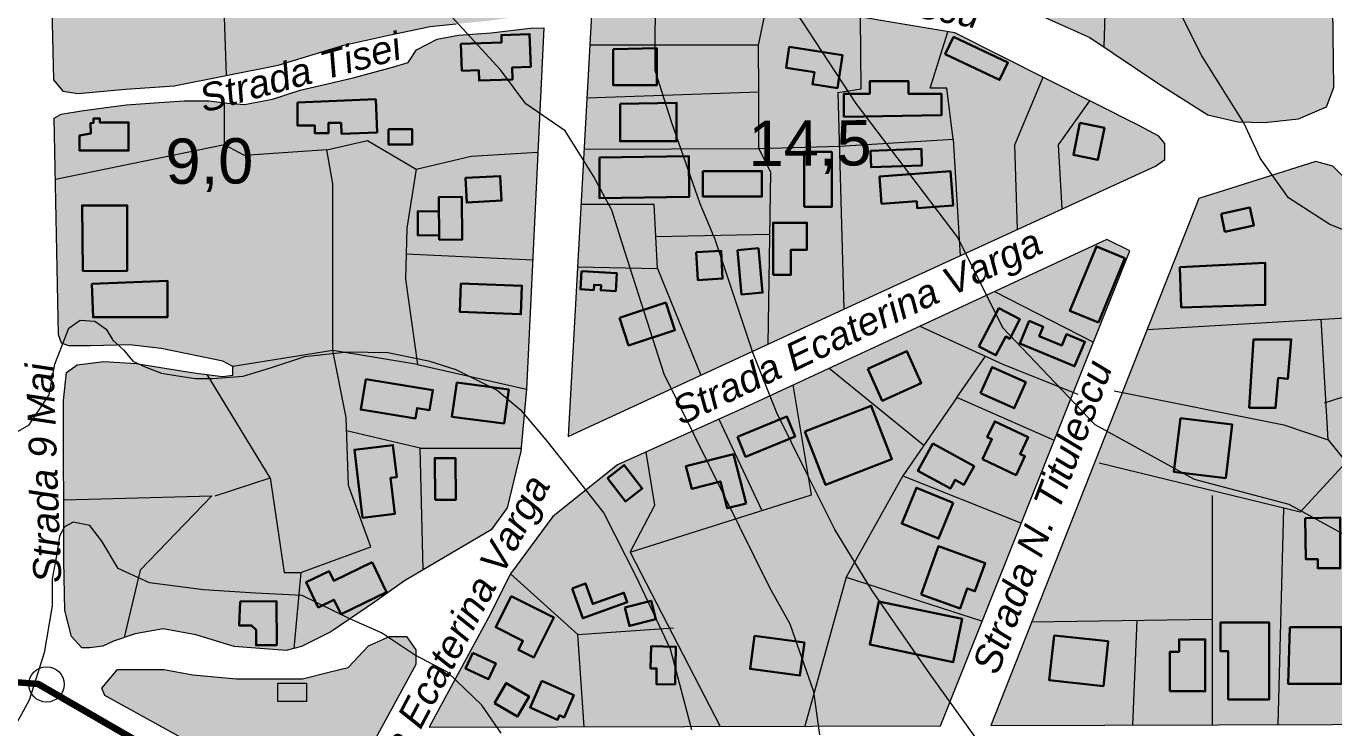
# Model space of a CAD drawing. Header units: metres. Extents: x 783184 to 1587399, y 282652 to 580595.
# Drawn here: x 788152.5 to 788470.4, y 290646.6 to 290817.1 of the extents above; entities that cross this region are included whole.
import ezdxf

# ---------------------------------------------------------------- set-up
doc = ezdxf.new("R2010")
doc.units = ezdxf.units.M
doc.header["$LTSCALE"] = 0.5
for name, color, linetype in [('cladiri', 18, 'CONTINUOUS'), ('curbe  de nivelI', 7, 'CONTINUOUS'), ('denumire strazi', 3, 'CONTINUOUS'), ('drumuri extravilan', 7, 'CONTINUOUS'), ('locuinte si functiuni complementare', 51, 'CONTINUOUS'), ('strazi', 7, 'CONTINUOUS')]:
    doc.layers.add(name, color=color, linetype=linetype)
doc.layers.add('cote de nivel', color=1, linetype='CONTINUOUS', lineweight=211)
doc.layers.add('Limite proprietati', color=7, linetype='CONTINUOUS', lineweight=5)
doc.styles.add('arial', font='arial.ttf')
doc.styles.add('ARIAL_ITALIC', font='ariali.ttf')

msp = doc.modelspace()

# ---------------------------------------------------------------- hatches: boundary and pattern name
at = {"layer": 'cladiri', "lineweight": 30}
h = msp.add_hatch(color=0, dxfattribs=at)
h.paths.add_polyline_path([(788296.10811, 290757.01), (788287.50794, 290757.5563), (788287.22711, 290753.13539), (788290.49796, 290752.92762), (788290.58116, 290754.23743), (788292.26295, 290754.1306), (788292.18561, 290752.91313), (788295.83315, 290752.68144)])
h.paths.add_polyline_path([(788307.99729, 290749.87987), (788296.76481, 290746.19276), (788298.97033, 290739.47383), (788310.2028, 290743.16094)])
h.paths.add_polyline_path([(788321.42902, 290762.48946), (788315.36009, 290762.13626), (788315.75373, 290755.3722), (788321.82267, 290755.7254)])
h.paths.add_polyline_path([(788330.5183, 290763.08885), (788325.40856, 290762.61429), (788326.40884, 290751.84389), (788331.51858, 290752.31844)])
h.paths.add_polyline_path([(788342.3077, 290769.30464), (788334.08316, 290769.30464), (788334.08316, 290756.64666), (788338.41773, 290756.64666), (788338.41773, 290762.75357), (788342.3077, 290762.75357)])
h.paths.add_polyline_path([(788331.37007, 290781.8648), (788317.03538, 290781.8648), (788317.03538, 290775.63837), (788331.37007, 290775.63837)])
h.paths.add_polyline_path([(788313.5703, 290785.48866), (788291.91352, 290785.15323), (788291.91352, 290775.25518), (788313.72357, 290775.59298)])
h.paths.add_polyline_path([(788310.6214, 290798.45168), (788296.89274, 290798.15025), (788296.89274, 290789.10715), (788310.6214, 290789.10715)])
h.paths.add_polyline_path([(788305.79375, 290811.74079), (788295.23323, 290811.43934), (788295.23323, 290802.69767), (788305.79375, 290802.69767)])
h.paths.add_polyline_path([(788309.24395, 290823.55521), (788297.93157, 290824.22394), (788297.57168, 290818.13609), (788308.88407, 290817.46736)])
h.paths.add_polyline_path([(788327.08039, 290823.62533), (788319.67028, 290825.31744), (788318.27082, 290819.18889), (788325.68093, 290817.49679)])
h.paths.add_polyline_path([(788350.95115, 290810.03975), (788338.02906, 290812.03607), (788337.24506, 290806.96126), (788344.11548, 290805.89985), (788343.66043, 290802.9544), (788349.7121, 290802.01948)])
h.paths.add_polyline_path([(788374.99185, 290800.65132), (788367.02235, 290800.65132), (788367.02235, 290803.68937), (788357.58478, 290803.68937), (788357.58478, 290800.65132), (788351.29307, 290800.65132), (788351.29307, 290794.99426), (788374.99185, 290795.4133)])
h.paths.add_polyline_path([(788348.36286, 290786.488), (788341.61729, 290786.488), (788341.61729, 290773.15643), (788348.36286, 290773.15643)])
h.paths.add_polyline_path([(788370.13369, 290787.23792), (788357.77672, 290786.78407), (788357.92382, 290782.77882), (788370.28079, 290783.23267)])
h.paths.add_polyline_path([(788377.22081, 290781.79159), (788359.95736, 290780.52078), (788360.44496, 290773.89686), (788368.9942, 290774.52619), (788369.11999, 290772.81747), (788377.8342, 290773.45895)])
h.paths.add_polyline_path([(788414.62815, 290792.38696), (788408.66226, 290793.58127), (788407.10237, 290785.78923), (788413.06826, 290784.59492)])
h.paths.add_polyline_path([(788391.17266, 290808.20428), (788377.96348, 290814.48063), (788375.95582, 290810.25532), (788389.16501, 290803.97897)])
h = msp.add_hatch(color=0, dxfattribs=at)
h.paths.add_polyline_path([(788274.90308, 290815.12219), (788268.04489, 290814.88546), (788268.04489, 290813.08025), (788258.19677, 290812.7403), (788258.42151, 290806.22961), (788262.51371, 290806.37087), (788262.60065, 290803.85227), (788270.76011, 290804.13393), (788270.6602, 290807.02829), (788275.17709, 290807.18421)])
h.paths.add_polyline_path([(788237.50932, 290799.28183), (788218.47049, 290798.52566), (788218.47049, 290792.88351), (788222.72074, 290792.88351), (788222.72074, 290791.0222), (788225.98123, 290791.0222), (788225.98123, 290793.53068), (788229.07692, 290793.53068), (788229.181, 290790.9102), (788237.82818, 290791.25364)])
h.paths.add_polyline_path([(788177.39778, 290793.65619), (788171.21995, 290793.65619), (788170.4495, 290793.63305), (788170.4495, 290794.58779), (788168.85675, 290794.58779), (788168.85675, 290793.53729), (788168.15592, 290793.50576), (788168.26933, 290790.9848), (788165.50314, 290790.52421), (788165.50314, 290786.83952), (788177.39778, 290786.83952)])
h.paths.add_polyline_path([(788177.06663, 290773.4905), (788166.12166, 290773.4905), (788166.25043, 290757.53917), (788177.06663, 290757.62649)])
h.paths.add_polyline_path([(788186.84811, 290755.19041), (788168.4348, 290754.41857), (788168.77452, 290746.31427), (788186.84811, 290746.31427)])
h.paths.add_polyline_path([(788213.34308, 290677.36423), (788204.55393, 290677.3083), (788204.33, 290671.43588), (788207.29705, 290671.43588), (788208.41651, 290670.37325), (788208.41651, 290666.65031), (788213.41105, 290666.68209)])
h.paths.add_polyline_path([(788236.61168, 290686.82465), (788227.28598, 290682.32422), (788226.16476, 290684.64759), (788220.55922, 290681.94245), (788223.49702, 290675.85478), (788227.34328, 290677.71092), (788229.05222, 290674.16968), (788240.13721, 290679.51911)])
h.paths.add_polyline_path([(788241.0977, 290707.30977), (788242.61012, 290707.49389), (788241.66284, 290715.27519), (788232.29405, 290714.13464), (788234.30231, 290697.63813), (788242.15868, 290698.59455)])
h.paths.add_polyline_path([(788256.85653, 290712.13575), (788251.83583, 290712.13575), (788251.94799, 290701.9374), (788256.96809, 290701.99261)])
h.paths.add_polyline_path([(788251.38339, 290728.6576), (788235.04832, 290731.28974), (788233.86014, 290723.91591), (788247.14534, 290721.77521), (788247.54895, 290724.28006), (788250.59883, 290723.78862)])
h.paths.add_polyline_path([(788269.82619, 290728.74534), (788257.17969, 290730.50009), (788256.02344, 290722.167), (788268.69051, 290720.56049)])
h.paths.add_polyline_path([(788273.02986, 290753.96897), (788258.20657, 290754.50748), (788257.95614, 290747.61388), (788272.77943, 290747.07537)])
h.paths.add_polyline_path([(788252.84443, 290771.99296), (788247.75553, 290772.12498), (788247.75553, 290766.20676), (788252.89714, 290766.25398)])
h.paths.add_polyline_path([(788258.42915, 290775.55173), (788252.81223, 290775.50015), (788252.90742, 290765.1339), (788258.52434, 290765.18549)])
h.paths.add_polyline_path([(788267.76405, 290780.63699), (788259.27615, 290780.1659), (788259.60744, 290774.19675), (788268.09535, 290774.66784)])
h.paths.add_polyline_path([(788246.35329, 290792.01029), (788240.60632, 290792.01029), (788240.55634, 290788.31583), (788246.35329, 290788.31583)])
h = msp.add_hatch(color=0, dxfattribs=at)
h.paths.add_polyline_path([(788450.95299, 290768.62552), (788450.0207, 290772.98041), (788443.00703, 290771.47894), (788443.93932, 290767.12404)])
h.paths.add_polyline_path([(788453.72793, 290749.32729), (788453.72793, 290759.53732), (788433.00026, 290758.52224), (788433.28808, 290748.7267)])
h.paths.add_polyline_path([(788449.78721, 290724.30798), (788456.23827, 290724.30798), (788456.87164, 290731.58467), (788459.22542, 290731.37979), (788460.0582, 290740.94753), (788450.8976, 290740.94753)])
h.paths.add_polyline_path([(788475.78741, 290730.48498), (788485.46676, 290732.07024), (788483.85353, 290741.92041), (788474.17418, 290740.33515)])
h.paths.add_polyline_path([(788490.10524, 290723.71651), (788488.62834, 290729.99939), (788475.14071, 290726.8289), (788476.61761, 290720.54602)])
h.paths.add_polyline_path([(788481.48785, 290713.51285), (788484.32035, 290704.10502), (788495.90383, 290707.59256), (788493.07134, 290717.00039)])
h.paths.add_polyline_path([(788445.70378, 290720.27049), (788433.09476, 290721.7821), (788431.53276, 290708.75277), (788444.14178, 290707.24115)])
h.paths.add_polyline_path([(788471.97034, 290697.65016), (788463.42324, 290697.52966), (788463.56335, 290687.591), (788466.50579, 290687.591), (788466.50579, 290685.3513), (788471.97034, 290685.3513)])
h.paths.add_polyline_path([(788511.76221, 290656.14746), (788511.63514, 290658.3462), (788515.40932, 290658.56433), (788515.03394, 290665.05935), (788497.91862, 290664.07017), (788498.42108, 290655.37641)])
h.paths.add_polyline_path([(788493.39228, 290666.04853), (788485.18695, 290666.04853), (788485.18695, 290662.96128), (788480.09609, 290662.65704), (788480.66191, 290653.18914), (788493.39228, 290653.18914)])
h.paths.add_polyline_path([(788472.29432, 290657.31031), (788472.29432, 290671.01756), (788459.70537, 290671.01756), (788459.28101, 290657.31031)])
h.paths.add_polyline_path([(788454.7205, 290672.14975), (788442.83883, 290672.14975), (788442.83883, 290665.22549), (788444.67764, 290665.22549), (788444.67764, 290653.4966), (788454.7205, 290653.4966)])
h.paths.add_polyline_path([(788439.16116, 290668.05172), (788432.79594, 290668.05172), (788432.79594, 290665.08417), (788430.53277, 290665.08417), (788430.53277, 290655.47496), (788439.16116, 290655.47496)])
h.paths.add_polyline_path([(788415.53922, 290667.62777), (788402.38449, 290669.0409), (788401.21282, 290658.13381), (788414.36755, 290656.72068)])
h = msp.add_hatch(color=0, dxfattribs=at)
h.paths.add_polyline_path([(788419.59245, 290760.68597), (788412.66905, 290763.52587), (788406.24773, 290747.87134), (788413.17113, 290745.03143)])
h.paths.add_polyline_path([(788409.88177, 290740.3967), (788405.4322, 290742.24548), (788404.27366, 290739.45716), (788398.78603, 290741.73725), (788399.72904, 290744.00684), (788396.30095, 290745.4312), (788394.03, 290739.96558), (788407.39529, 290734.41234)])
h.paths.add_polyline_path([(788394.08044, 290745.8546), (788388.97196, 290748.52494), (788384.1204, 290739.24369), (788388.2542, 290737.08284), (788390.63145, 290741.63061), (788391.60612, 290741.12112)])
h.paths.add_polyline_path([(788395.51607, 290730.54993), (788387.31254, 290734.19242), (788384.49801, 290727.85361), (788392.70154, 290724.21112)])
h.paths.add_polyline_path([(788396.06287, 290717.17256), (788387.96483, 290721.01541), (788386.16258, 290717.21752), (788387.26801, 290716.69295), (788384.98503, 290711.88204), (788393.16526, 290708.00019), (788395.32163, 290712.5443), (788394.13401, 290713.10788)])
h.paths.add_polyline_path([(788382.93781, 290710.14546), (788372.92365, 290715.62279), (788369.30586, 290709.00841), (788377.18122, 290704.70091), (788378.3262, 290706.79428), (788380.465, 290705.62444)])
h.paths.add_polyline_path([(788377.86, 290701.25195), (788368.90787, 290704.90701), (788365.35194, 290696.19767), (788374.30407, 290692.54261)])
h.paths.add_polyline_path([(788385.61934, 290686.58865), (788374.28174, 290690.69574), (788370.04486, 290678.99983), (788379.53603, 290675.56163), (788381.30215, 290680.43702), (788383.14858, 290679.76814)])
h.paths.add_polyline_path([(788380.05003, 290673.0349), (788359.76824, 290677.26437), (788357.58615, 290666.80049), (788377.86794, 290662.57101)])
h.paths.add_polyline_path([(788366.61656, 290738.06223), (788357.15534, 290733.80489), (788360.63793, 290726.06541), (788370.09916, 290730.32275)])
h.paths.add_polyline_path([(788357.93691, 290724.82204), (788341.81442, 290718.56215), (788346.84512, 290705.60546), (788362.96761, 290711.86535)])
h.paths.add_polyline_path([(788341.68545, 290667.29885), (788329.54318, 290668.908), (788328.48249, 290660.90431), (788340.62476, 290659.29516)])
h.paths.add_polyline_path([(788339.4179, 290717.37569), (788337.43954, 290722.21322), (788325.40045, 290717.28971), (788327.37881, 290712.45218)])
h.paths.add_polyline_path([(788324.42237, 290713.08329), (788312.90151, 290710.12442), (788314.30084, 290704.67587), (788321.28012, 290706.46834), (788322.96098, 290699.92363), (788327.50256, 290701.09003)])
h.paths.add_polyline_path([(788297.91386, 290710.42324), (788293.79995, 290707.24799), (788298.17971, 290701.57349), (788302.29362, 290704.74874)])
h.paths.add_polyline_path([(788310.48284, 290666.268), (788304.42156, 290666.41597), (788304.28994, 290661.02451), (788305.7521, 290661.02451), (788305.7521, 290657.18489), (788310.25841, 290657.07488)])
h.paths.add_polyline_path([(788304.41199, 290677.46439), (788298.00959, 290675.82134), (788299.16322, 290671.32606), (788305.56562, 290672.96911)])
h.paths.add_polyline_path([(788298.64104, 290677.09545), (788297.81378, 290679.40185), (788290.26051, 290676.69262), (788288.48932, 290681.63068), (788285.23093, 290680.46195), (788287.82938, 290673.2175)])
h.paths.add_polyline_path([(788280.75705, 290673.41857), (788270.4508, 290678.5667), (788266.6777, 290671.01318), (788273.28347, 290667.7135), (788272.19012, 290665.52469), (788275.89061, 290663.67624)])
h.paths.add_polyline_path([(788285.66868, 290654.51655), (788277.88405, 290657.97083), (788275.02375, 290651.52478), (788281.70259, 290648.56118), (788282.17269, 290649.6206), (788283.27848, 290649.12993)])
h.paths.add_polyline_path([(788274.77839, 290654.17173), (788269.23667, 290657.43921), (788266.37636, 290652.58806), (788271.91809, 290649.32058)])
h.paths.add_polyline_path([(788266.64663, 290662.22219), (788261.0728, 290664.76945), (788259.33219, 290660.9607), (788264.90601, 290658.41344)])
at = {"layer": 'cladiri', "linetype": 'ByBlock', "lineweight": 5}
msp.add_hatch(color=256, dxfattribs=at).paths.add_polyline_path([(788220.64359, 290657.44559), (788213.71999, 290657.44559), (788213.71999, 290652.94144), (788220.64359, 290652.94144)])
at = {"layer": 'locuinte si functiuni complementare', "linetype": 'ByBlock', "lineweight": 5}
for points in [[(788286.21552, 290913.87846), (788289.11746, 290944.60313), (788289.99025, 290966.53666), (788287.45501, 290968.5345), (788274.98665, 290971.75324), (788260.06617, 290974.91221), (788255.48058, 290972.69239), (788249.31567, 290971.1129), (788238.56517, 290969.54195), (788224.83611, 290968.38936), (788216.04164, 290968.38936), (788196.15633, 290889.47079), (788166.94759, 290904.31397, 0.585592766), (788156.79767, 290897.52758), (788157.06363, 290894.12784), (788159.15554, 290804.0373), (788161.4137, 290801.24545), (788165.16806, 290800.70757), (788176.66667, 290801.78333), (788188.4839, 290802.53466), (788213.75312, 290807.58048), (788229.75419, 290812.40432), (788240.68479, 290814.89735), (788250.70104, 290817.00617), (788257.07376, 290817.60382), (788264.63863, 290818.31326), (788273.17181, 290819.52482), (788278.69945, 290820.36152), (788283.8946, 290885.00097)], [(788469.95739, 290834.42456), (788415.42267, 290843.41419), (788415.58596, 290848.85639), (788428.80001, 290888.3602), (788469.41081, 290874.77586), (788469.19113, 290890.99337), (788462.26991, 290970.31483), (788460.33228, 290974.48425), (788456.90406, 290975.67553), (788403.01607, 290974.56657), (788309.35353, 290959.02818), (788303.18351, 290957.28614), (788299.60321, 290952.87072), (788296.06166, 290900.88745), (788298.37684, 290899.133), (788365.16542, 290888.4378), (788367.04118, 290890.12433), (788367.97906, 290899.30656), (788369.47965, 290910.36271), (788369.47965, 290914.29794), (788371.35535, 290920.29447), (788372.48084, 290923.48014), (788374.50212, 290927.51879), (788382.40815, 290922.94333), (788380.65687, 290921.19375), (788378.49037, 290916.59441), (788376.86554, 290907.93679), (788371.43392, 290880.14037), (788346.21546, 290885.40925), (788323.60264, 290889.33224), (788303.38543, 290891.77183), (788296.75053, 290891.77183), (788294.85486, 290890.28381), (788291.89779, 290850.93535), (788293.00086, 290845.86612), (788295.86881, 290842.11929), (788304.47282, 290840.35611), (788368.45098, 290828.89525), (788391.91601, 290822.88298), (788411.10944, 290814.28735), (788427.87614, 290803.04689), (788439.76345, 290795.53163), (788447.04107, 290793.79538), (788453.55829, 290793.68686), (788461.81349, 290794.55501), (788468.65664, 290797.48492), (788470.39456, 290802.15109)], [(788427.07067, 290783.06809), (788429.28707, 290784.63112), (788429.28707, 290788.53865), (788427.85295, 290790.36219), (788423.15932, 290792.83696), (788378.28648, 290815.41827), (788339.91328, 290821.82555), (788293.72955, 290831.47728), (788291.90422, 290831.47728), (788291.122, 290830.04453), (788290.20934, 290824.31347), (788284.26038, 290717.34824), (788357.61088, 290751.21028)], [(788278.33925, 290816.63905), (788275.02821, 290816.57929), (788265.55225, 290815.4523), (788257.60021, 290814.85466), (788252.43276, 290813.92404), (788247.39, 290811.27733), (788245.33965, 290808.22935), (788241.55758, 290807.10236), (788232.01235, 290804.51542), (788219.14223, 290801.46744), (788212.3816, 290799.35007), (788205.56556, 290798.02671), (788201.52027, 290798.35969), (788196.87927, 290798.94879), (788190.90831, 290798.94879), (788184.81266, 290798.48775), (788176.86062, 290797.95841), (788171.9564, 290797.29247), (788165.99929, 290796.49845), (788161.0258, 290795.70444), (788159.30793, 290794.73967), (788160.38852, 290742.03603), (788161.12277, 290740.04673), (788162.85449, 290739.41493), (788168.17432, 290739.38078), (788177.65028, 290739.59422), (788185.3114, 290738.74898), (788200.32885, 290735.65831), (788202.78096, 290734.38618), (788202.78096, 290732.25174), (788200.21802, 290731.93584), (788192.66773, 290732.89208), (788179.24346, 290735.12897), (788171.36068, 290735.55586), (788164.87713, 290734.80454), (788162.31419, 290732.89208), (788161.56609, 290726.07894), (788161.67692, 290687.07841), (788161.89858, 290675.05723), (788163.49176, 290668.77343), (788166.04085, 290666.00719), (788168.00808, 290666.04988), (788171.16673, 290666.38286), (788173.70197, 290667.63791), (788179.03566, 290669.41376), (788185.79628, 290670.60051), (788193.74833, 290669.17471), (788203.11345, 290666.33163), (788215.69265, 290665.38394), (788219.47472, 290666.33163), (788226.59554, 290669.89188), (788237.15209, 290677.12337), (788244.50842, 290682.33141), (788265.51069, 290694.71971), (788269.41744, 290700.04728), (788272.74234, 290713.80162), (788274.16928, 290728.87932)], [(788247.2494, 290662.00233), (788247.2494, 290665.52842), (788245.00337, 290668.73397), (788240.8321, 290668.73397), (788235.69827, 290666.4901), (788230.75283, 290661.24801), (788226.07231, 290660.07901), (788219.65501, 290658.47624), (788212.596, 290658.47624), (788203.61175, 290658.47624), (788193.02323, 290659.43791), (788185.96422, 290660.7201), (788174.73394, 290660.7201), (788170.88352, 290656.23237), (788171.63194, 290654.46162), (788223.00817, 290626.05931), (788226.2229, 290625.39484), (788227.99749, 290626.74136)]]:
    msp.add_hatch(color=256, dxfattribs=at).paths.add_polyline_path(points)
at = {"layer": 'locuinte si functiuni complementare', "lineweight": 30}
h = msp.add_hatch(color=51, dxfattribs=at)
h.paths.add_polyline_path([(788535.96029, 290623.84759), (788535.08507, 290623.75215), (788533.33748, 290623.05377), (788482.1035, 290498.02636), (788480.71988, 290487.07517), (788617.03243, 290412.69695), (788619.60999, 290413.98448)])
h.paths.add_polyline_path([(788528.96417, 290629.16601), (788529.17694, 290634.26636), (788526.19882, 290635.96646), (788383.01421, 290636.03367), (788353.3326, 290557.5026), (788354.3019, 290554.25657), (788356.55586, 290552.07076), (788466.90709, 290494.30569), (788471.81998, 290496.57098)])
h.paths.add_polyline_path([(788492.21735, 290736.85724), (788484.5093, 290748.40817), (788478.20271, 290762.75932), (788474.13919, 290772.00616), (788473.29756, 290779.91068), (788470.14423, 290783.06093), (788466.00605, 290784.15835), (788437.56082, 290775.2098), (788386.97969, 290647.11949), (788525.41875, 290647.52784)])
h.paths.add_polyline_path([(788420.81814, 290762.45151), (788415.22014, 290765.24782), (788327.05155, 290724.35201), (788296.27461, 290710.46592), (788280.56258, 290697.9575), (788270.25158, 290683.97748), (788264.85055, 290673.18591), (788250.46833, 290646.71684), (788374.81782, 290647.08362)])
h.paths.add_polyline_path([(788370.51354, 290636.28858), (788246.17966, 290638.82396), (788243.46391, 290633.82588), (788238.64973, 290624.96585), (788236.93935, 290621.40819), (788236.71329, 290618.82749), (788339.05302, 290563.81915), (788342.14602, 290565.14341)])

# ---------------------------------------------------------------- linework, layer by layer
at = {"layer": 'cladiri', "color": 0, "lineweight": 30}
msp.add_lwpolyline([(788258.19677, 290812.7403), (788258.42151, 290806.22961), (788262.51371, 290806.37087), (788262.60065, 290803.85227), (788270.76011, 290804.13393), (788270.6602, 290807.02829), (788275.17709, 290807.18421), (788274.90308, 290815.12219), (788268.04489, 290814.88546), (788268.04489, 290813.08025), (788258.19677, 290812.7403)], close=True, dxfattribs=at)
for points in [[(788377.96348, 290814.48063), (788391.17266, 290808.20428), (788389.16501, 290803.97897), (788375.95582, 290810.25532), (788377.96348, 290814.48063)], [(788295.23323, 290811.43934), (788305.79375, 290811.74079), (788305.79375, 290802.69767), (788295.23323, 290802.69767), (788295.23323, 290811.43934)], [(788338.02906, 290812.03607), (788350.95115, 290810.03975), (788349.7121, 290802.01948), (788343.66043, 290802.9544), (788344.11548, 290805.89985), (788337.24506, 290806.96126), (788338.02906, 290812.03607)], [(788351.29307, 290794.99426), (788374.99185, 290795.4133), (788374.99185, 290800.65132), (788367.02235, 290800.65132), (788367.02235, 290803.68937), (788357.58478, 290803.68937), (788357.58478, 290800.65132), (788351.29307, 290800.65132), (788351.29307, 290794.99426)], [(788218.47049, 290798.52566), (788237.50932, 290799.28183), (788237.82818, 290791.25364), (788229.181, 290790.9102), (788229.07692, 290793.53068), (788225.98123, 290793.53068), (788225.98123, 290791.0222), (788222.72074, 290791.0222), (788222.72074, 290792.88351), (788218.47049, 290792.88351), (788218.47049, 290798.52566)], [(788296.89274, 290798.15025), (788310.6214, 290798.45168), (788310.6214, 290789.10715), (788296.89274, 290789.10715), (788296.89274, 290798.15025)], [(788171.21995, 290793.65619), (788177.39778, 290793.65619), (788177.39778, 290786.83952), (788165.50314, 290786.83952), (788165.50314, 290790.52421), (788168.26933, 290790.9848), (788168.15592, 290793.50576), (788168.85675, 290793.53729), (788168.85675, 290794.58779), (788170.4495, 290794.58779), (788170.4495, 290793.63305), (788171.21995, 290793.65619)], [(788408.66226, 290793.58127), (788407.10237, 290785.78923), (788413.06826, 290784.59492), (788414.62815, 290792.38696), (788408.66226, 290793.58127)], [(788240.60632, 290792.01029), (788240.55634, 290788.31583), (788246.35329, 290788.31583), (788246.35329, 290792.01029), (788240.60632, 290792.01029)], [(788357.77672, 290786.78407), (788370.13369, 290787.23792), (788370.28079, 290783.23267), (788357.92382, 290782.77882), (788357.77672, 290786.78407)], [(788291.91352, 290785.15323), (788313.5703, 290785.48866), (788313.72357, 290775.59298), (788291.91352, 290775.25518), (788291.91352, 290785.15323)], [(788341.61729, 290773.15643), (788341.61729, 290786.488), (788348.36286, 290786.488), (788348.36286, 290773.15643), (788341.61729, 290773.15643)], [(788259.27615, 290780.1659), (788267.76405, 290780.63699), (788268.09535, 290774.66784), (788259.60744, 290774.19675), (788259.27615, 290780.1659)], [(788317.03538, 290781.8648), (788331.37007, 290781.8648), (788331.37007, 290775.63837), (788317.03538, 290775.63837), (788317.03538, 290781.8648)], [(788359.95736, 290780.52078), (788377.22081, 290781.79159), (788377.8342, 290773.45895), (788369.11999, 290772.81747), (788368.9942, 290774.52619), (788360.44496, 290773.89686), (788359.95736, 290780.52078)], [(788252.90742, 290765.1339), (788252.81223, 290775.50015), (788258.42915, 290775.55173), (788258.52434, 290765.18549), (788252.90742, 290765.1339)], [(788166.25043, 290757.53917), (788166.12166, 290773.4905), (788177.06663, 290773.4905), (788177.06663, 290757.62649), (788166.25043, 290757.53917)], [(788252.84443, 290771.99296), (788247.75553, 290772.12498), (788247.75553, 290766.20676), (788252.89714, 290766.25398)], [(788443.00703, 290771.47894), (788450.0207, 290772.98041), (788450.95299, 290768.62552), (788443.93932, 290767.12404), (788443.00703, 290771.47894)], [(788334.08316, 290756.64666), (788334.08316, 290769.30464), (788342.3077, 290769.30464), (788342.3077, 290762.75357), (788338.41773, 290762.75357), (788338.41773, 290756.64666), (788334.08316, 290756.64666)], [(788315.36009, 290762.13626), (788315.75373, 290755.3722), (788321.82267, 290755.7254), (788321.42902, 290762.48946), (788315.36009, 290762.13626)], [(788325.40856, 290762.61429), (788326.40884, 290751.84389), (788331.51858, 290752.31844), (788330.5183, 290763.08885), (788325.40856, 290762.61429)], [(788413.17113, 290745.03143), (788419.59245, 290760.68597), (788412.66905, 290763.52587), (788406.24773, 290747.87134), (788413.17113, 290745.03143)], [(788433.00026, 290758.52224), (788453.72793, 290759.53732), (788453.72793, 290749.32729), (788433.28808, 290748.7267), (788432.99984, 290758.53634)], [(788168.4348, 290754.41857), (788186.84811, 290755.19041), (788186.84811, 290746.31427), (788168.77452, 290746.31427), (788168.4348, 290754.41857)], [(788287.50794, 290757.5563), (788296.10811, 290757.01), (788295.83315, 290752.68144), (788292.18561, 290752.91313), (788292.26295, 290754.1306), (788290.58116, 290754.23743), (788290.49796, 290752.92762), (788287.22711, 290753.13539), (788287.50794, 290757.5563)], [(788258.20657, 290754.50748), (788273.02986, 290753.96897), (788272.77943, 290747.07537), (788257.95614, 290747.61388), (788258.20657, 290754.50748)], [(788296.76481, 290746.19276), (788307.99729, 290749.87987), (788310.2028, 290743.16094), (788298.97033, 290739.47383), (788296.76481, 290746.19276)], [(788384.1204, 290739.24369), (788388.97196, 290748.52494), (788394.08044, 290745.8546), (788391.60612, 290741.12112), (788390.63145, 290741.63061), (788388.2542, 290737.08284), (788384.1204, 290739.24369)], [(788396.30095, 290745.4312), (788394.03, 290739.96558), (788407.39529, 290734.41234), (788409.88177, 290740.3967), (788405.4322, 290742.24548), (788404.27366, 290739.45716), (788398.78603, 290741.73725), (788399.72904, 290744.00684), (788396.30095, 290745.4312)], [(788449.78721, 290724.30798), (788450.8976, 290740.94753), (788460.0582, 290740.94753), (788459.22542, 290731.37979), (788456.87164, 290731.58467), (788456.23827, 290724.30798), (788449.78721, 290724.30798)], [(788357.15534, 290733.80489), (788360.63793, 290726.06541), (788370.09916, 290730.32275), (788366.61656, 290738.06223), (788357.15534, 290733.80489)], [(788384.49801, 290727.85361), (788392.70154, 290724.21112), (788395.51607, 290730.54993), (788387.31254, 290734.19242), (788384.49801, 290727.85361)], [(788235.04832, 290731.28974), (788251.38339, 290728.6576), (788250.59883, 290723.78862), (788247.54895, 290724.28006), (788247.14534, 290721.77521), (788233.86014, 290723.91591), (788235.04832, 290731.28974)], [(788257.17969, 290730.50009), (788269.82619, 290728.74534), (788268.69051, 290720.56049), (788256.02344, 290722.167), (788257.17969, 290730.50009)], [(788341.81442, 290718.56215), (788357.93691, 290724.82204), (788362.96761, 290711.86535), (788346.84512, 290705.60546), (788341.81442, 290718.56215)], [(788325.40045, 290717.28971), (788337.43954, 290722.21322), (788339.4179, 290717.37569), (788327.37881, 290712.45218), (788325.40045, 290717.28971)], [(788384.98503, 290711.88204), (788393.16526, 290708.00019), (788395.32163, 290712.5443), (788394.13401, 290713.10788), (788396.06287, 290717.17256), (788387.96483, 290721.01541), (788386.16258, 290717.21752), (788387.26801, 290716.69295), (788384.98503, 290711.88204)], [(788433.09476, 290721.7821), (788445.70378, 290720.27049), (788444.14178, 290707.24115), (788431.53276, 290708.75277), (788433.09476, 290721.7821)], [(788234.30231, 290697.63813), (788232.29405, 290714.13464), (788241.66284, 290715.27519), (788242.61012, 290707.49389), (788241.0977, 290707.30977), (788242.15868, 290698.59455), (788234.30231, 290697.63813)], [(788372.92365, 290715.62279), (788382.93781, 290710.14546), (788380.465, 290705.62444), (788378.3262, 290706.79428), (788377.18122, 290704.70091), (788369.30586, 290709.00841), (788372.92365, 290715.62279)], [(788251.94739, 290701.99261), (788251.83583, 290712.13575), (788256.85653, 290712.13575), (788256.96809, 290701.99261), (788251.94799, 290701.9374)], [(788327.50256, 290701.09003), (788324.42237, 290713.08329), (788312.90151, 290710.12442), (788314.30084, 290704.67587), (788321.28012, 290706.46834), (788322.96098, 290699.92363), (788327.50256, 290701.09003)], [(788293.79995, 290707.24799), (788298.17971, 290701.57349), (788302.29362, 290704.74874), (788297.91386, 290710.42324), (788293.79995, 290707.24799)], [(788377.86, 290701.25195), (788374.30407, 290692.54261), (788365.35194, 290696.19767), (788368.90787, 290704.90701), (788377.86, 290701.25195)], [(788463.42324, 290697.52966), (788463.56335, 290687.591), (788466.50579, 290687.591), (788466.50579, 290685.3513), (788471.97034, 290685.3513), (788471.97034, 290697.65016), (788463.42324, 290697.52966)], [(788370.04486, 290678.99983), (788374.28174, 290690.69574), (788385.61934, 290686.58865), (788383.14858, 290679.76814), (788381.30215, 290680.43702), (788379.53603, 290675.56163), (788370.04486, 290678.99983)], [(788236.61168, 290686.82465), (788227.28598, 290682.32422), (788226.16476, 290684.64759), (788220.55922, 290681.94245), (788223.49702, 290675.85478), (788227.34328, 290677.71092), (788229.05222, 290674.16968), (788240.13721, 290679.51911), (788236.61168, 290686.82465)], [(788285.23093, 290680.46195), (788287.82938, 290673.2175), (788298.64104, 290677.09545), (788297.81378, 290679.40185), (788290.26051, 290676.69262), (788288.48932, 290681.63068), (788285.23093, 290680.46195)], [(788204.55393, 290677.3083), (788213.34308, 290677.36423), (788213.41105, 290666.68209), (788208.41651, 290666.65031), (788208.41651, 290670.37325), (788207.29705, 290671.43588), (788204.33, 290671.43588), (788204.55393, 290677.3083)], [(788270.4508, 290678.5667), (788280.75705, 290673.41857), (788275.89061, 290663.67624), (788272.19012, 290665.52469), (788273.28347, 290667.7135), (788266.6777, 290671.01318), (788270.4508, 290678.5667)], [(788298.00959, 290675.82134), (788304.41199, 290677.46439), (788305.56562, 290672.96911), (788299.16322, 290671.32606), (788298.00959, 290675.82134)], [(788359.76824, 290677.26437), (788380.05003, 290673.0349), (788377.86794, 290662.57101), (788357.58615, 290666.80049), (788359.76824, 290677.26437)], [(788444.67764, 290653.4966), (788444.67764, 290665.22549), (788442.83883, 290665.22549), (788442.83883, 290672.14975), (788454.7205, 290672.14975), (788454.7205, 290653.4966), (788444.67764, 290653.4966)], [(788459.70537, 290671.01756), (788459.28101, 290657.31031), (788472.29432, 290657.31031), (788472.29432, 290671.01756), (788459.70537, 290671.01756)], [(788310.25841, 290657.07488), (788310.48284, 290666.268), (788304.42156, 290666.41597), (788304.28994, 290661.02451), (788305.7521, 290661.02451), (788305.7521, 290657.18489), (788310.25841, 290657.07488)], [(788329.54318, 290668.908), (788341.68545, 290667.29885), (788340.62476, 290659.29516), (788328.48249, 290660.90431), (788329.54318, 290668.908)], [(788402.38449, 290669.0409), (788415.53922, 290667.62777), (788414.36755, 290656.72068), (788401.21282, 290658.13381), (788402.38449, 290669.0409)], [(788430.53277, 290655.47496), (788430.53277, 290665.08417), (788432.79594, 290665.08417), (788432.79594, 290668.05172), (788439.16116, 290668.05172), (788439.16116, 290655.47496), (788430.53277, 290655.47496)], [(788261.0728, 290664.76945), (788266.64663, 290662.22219), (788264.90601, 290658.41344), (788259.33219, 290660.9607), (788261.0728, 290664.76945)], [(788266.37636, 290652.58806), (788269.23667, 290657.43921), (788274.77839, 290654.17173), (788271.91809, 290649.32058), (788266.37636, 290652.58806)], [(788277.88405, 290657.97083), (788275.02375, 290651.52478), (788281.70259, 290648.56118), (788282.17269, 290649.6206), (788283.27848, 290649.12993), (788285.66868, 290654.51655), (788277.88405, 290657.97083)]]:
    msp.add_lwpolyline(points, dxfattribs=at)
at = {"layer": 'cladiri', "linetype": 'ByBlock', "lineweight": 5}
msp.add_lwpolyline([(788213.71999, 290652.94144), (788213.71999, 290657.44559), (788220.64359, 290657.44559), (788220.64359, 290652.94144), (788213.71999, 290652.94144)], dxfattribs=at)
at = {"layer": 'curbe  de nivelI', "color": 21, "lineweight": 5}
for points in [[(788256.68658, 291117.31321), (788248.81901, 291085.2546), (788250.6346, 291039.28377), (788260.92302, 290987.26411), (788274.23736, 290950.97134), (788291.78814, 290927.38102), (788310.54938, 290896.53218), (788327.49496, 290864.47354), (788331.17843, 290833.38439), (788354.17599, 290798.30138), (788378.9892, 290765.63788), (788389.88281, 290743.86223), (788412.27517, 290720.27191), (788436.48312, 290706.96455), (788459.48074, 290700.91576), (788484.89908, 290687.00354)], [(788483.76199, 290763.18483), (788469.45765, 290768.84692), (788459.40219, 290775.35828), (788452.46246, 290784.9838), (788448.49351, 290793.53523), (788438.29639, 290809.81368), (788430.08201, 290826.37523), (788421.00054, 290843.43384), (788407.26274, 290869.19625), (788378.6269, 290917.24829), (788351.2722, 290965.70378), (788341.16993, 290991.97653), (788332.10549, 291014.89205), (788329.79201, 291027.23304), (788326.94824, 291052.45786), (788327.126, 291071.2877), (788327.12522, 291086.10763), (788329.43579, 291100.67409), (788334.76781, 291113.64182)], [(788345.43954, 290644.914), (788344.0265, 290655.32993), (788338.19754, 290671.74832), (788333.25175, 290680.75194), (788307.61486, 290732.54159), (788298.05646, 290762.28028), (788294.87707, 290772.34316), (788290.46115, 290780.64064), (788283.57239, 290791.5862), (788274.01679, 290798.16913), (788267.83452, 290806.46661), (788252.29066, 290823.41461), (788226.83302, 290849.42217), (788215.5284, 290857.71964), (788204.17149, 290865.88592), (788193.0435, 290872.59452), (788184.3884, 290875.59571), (788177.14633, 290877.89077), (788170.25758, 290877.89077), (788163.89869, 290877.18458), (788157.53986, 290874.88955), (788153.47724, 290871.53527), (788148.00152, 290865.3563)], [(788383.81392, 290643.59774), (788372.15129, 290659.72131), (788358.11045, 290680.03284), (788349.0578, 290694.80486), (788342.03738, 290708.83824), (788334.99362, 290723.13866), (788329.26643, 290737.5414), (788320.02906, 290765.2389), (788316.33409, 290773.91745), (788309.47541, 290793.58202), (788305.41095, 290806.32289), (788305.41095, 290816.29398), (788305.96523, 290829.40414)], [(788146.38852, 290716.22861), (788153.22392, 290720.19754), (788158.10635, 290727.48478), (788159.48443, 290734.92925), (788162.86962, 290743.6479), (788165.60376, 290745.59984), (788169.1842, 290745.40464), (788171.91834, 290743.4527), (788173.6109, 290740.78507), (788176.27995, 290738.31261), (788178.42825, 290735.64498), (788181.61805, 290734.21357), (788185.39382, 290732.78212), (788189.36485, 290732.06643), (788193.66138, 290731.41576), (788197.89282, 290731.41576), (788205.30102, 290732.05988), (788211.87601, 290734.01182), (788220.27374, 290736.80959), (788230.62451, 290737.9157), (788240.45445, 290737.78556), (788250.34948, 290735.76857), (788256.92448, 290733.62144), (788266.97898, 290728.58914), (788272.70766, 290723.83943), (788278.82699, 290716.55224), (788286.11806, 290707.37812), (788292.97037, 290698.74996), (788300.75736, 290683.4354), (788309.07589, 290665.80954), (788314.23332, 290646.18827)], [(788267.94153, 290645.27928), (788263.26068, 290652.09637), (788254.96888, 290660.11643), (788246.90856, 290664.29012), (788238.88426, 290669.63684), (788231.39489, 290672.97853), (788219.62585, 290678.72626), (788208.25811, 290679.26094), (788195.63835, 290680.07657), (788182.53195, 290681.81425), (788174.90884, 290685.28961), (788170.89666, 290691.973), (788167.9544, 290695.7157), (788163.94228, 290696.51773), (788161.80244, 290695.44836), (788160.59878, 290693.17603), (788159.79635, 290687.96299), (788158.86018, 290682.74991), (788158.86018, 290676.20019), (788156.85409, 290664.83841), (788153.24315, 290653.34296), (788148.96354, 290645.45654)]]:
    msp.add_lwpolyline(points, dxfattribs=at)
at = {"layer": 'drumuri extravilan', "color": 140, "lineweight": 140}
msp.add_lwpolyline([(787699.26132, 290697.22127), (787793.61784, 290686.60241), (787889.23262, 290679.03441), (788155.41605, 290657.30898), (788217.44124, 290621.48272), (788636.32549, 290394.23022), (788740.46914, 290337.73036), (788793.30749, 290332.40431), (788853.74173, 290343.75308), (788938.54149, 290384.49796), (789044.80522, 290441.25882), (789144.13483, 290517.06853), (789242.80257, 290601.82129), (789293.48351, 290642.83924), (789364.45102, 290682.76736), (789431.03542, 290699.99633), (789956.13861, 290833.73046)], dxfattribs=at)
at = {"layer": 'Limite proprietati', "color": 0, "lineweight": 5}
for p, q in [((788198.80746, 290875.24819), (788201.11851, 290805.05757)), ((788330.54447, 290812.44904), (788332.81408, 290823.30918)), ((788355.4627, 290801.81533), (788355.30185, 290819.25608)), ((788372.26961, 290801.98882), (788376.55506, 290815.70737)), ((788330.54447, 290812.44904), (788289.54949, 290812.44904)), ((788330.59579, 290800.99368), (788330.54447, 290812.44904)), ((788392.84395, 290788.25378), (788399.71171, 290804.63648)), ((788330.59579, 290800.99368), (788288.834, 290799.58419)), ((788330.65687, 290787.36011), (788330.59579, 290800.99368)), ((788349.84433, 290800.97206), (788355.4627, 290801.81533)), ((788349.84433, 290800.97206), (788351.24835, 290748.27303)), ((788376.35391, 290801.98882), (788372.26961, 290801.98882)), ((788377.84077, 290789.58593), (788376.35391, 290801.98882)), ((788200.74154, 290788.22888), (788200.74154, 290798.45854)), ((788403.46316, 290788.25378), (788411.1076, 290798.90173)), ((788200.74154, 290788.22888), (788159.61412, 290779.80592)), ((788205.59636, 290785.60173), (788200.74154, 290788.22888)), ((788225.62253, 290787.01634), (788205.59636, 290785.60173)), ((788225.62253, 290787.01634), (788235.51695, 290789.28766)), ((788227.03406, 290778.73071), (788225.62253, 290787.01634)), ((788235.51695, 290789.28766), (788247.29986, 290782.28841)), ((788288.14356, 290787.16966), (788330.65687, 290787.36011)), ((788330.65687, 290787.36011), (788350.19311, 290787.8806)), ((788330.65687, 290787.36011), (788333.47999, 290781.5803)), ((788350.19311, 290787.8806), (788377.84077, 290789.58593)), ((788377.84077, 290789.58593), (788379.58613, 290761.28925)), ((788393.53402, 290767.68647), (788392.84395, 290788.25378)), ((788404.33152, 290772.63875), (788403.46316, 290788.25378)), ((788247.29986, 290782.28841), (788260.67501, 290785.46989)), ((788260.67501, 290785.46989), (788276.90253, 290786.40229)), ((788247.29986, 290782.28841), (788245.07066, 290767.97174)), ((788333.47999, 290781.5803), (788332.77018, 290739.74264)), ((788227.03406, 290738.23619), (788227.03406, 290778.73071)), ((788305.19349, 290773.73662), (788287.39647, 290773.73662)), ((788305.96438, 290758.17963), (788305.19349, 290773.73662)), ((788245.07066, 290767.97174), (788244.75218, 290755.56398)), ((788305.57893, 290765.95813), (788333.22397, 290766.4899)), ((788244.91142, 290761.76786), (788275.66257, 290760.30669)), ((788286.55357, 290758.58085), (788305.96438, 290758.17963)), ((788244.75218, 290755.56398), (788247.61831, 290734.88435)), ((788305.96438, 290758.17963), (788316.53339, 290732.24697)), ((788387.92105, 290752.58551), (788411.98336, 290740.29407)), ((788424.99322, 290743.38395), (788485.4948, 290746.93135)), ((788469.02663, 290716.52879), (788467.30656, 290745.86491)), ((788369.73531, 290744.15029), (788390.11103, 290734.83481)), ((788227.03406, 290738.23619), (788202.78096, 290734.38618)), ((788247.61831, 290734.88435), (788227.03406, 290738.23619)), ((788230.29485, 290721.94841), (788227.03406, 290738.23619)), ((788378.77811, 290726.87348), (788385.70626, 290736.84861)), ((788247.61831, 290734.88435), (788274.16928, 290728.87932)), ((788347.71836, 290733.93803), (788370.76701, 290715.22504)), ((788390.11103, 290734.83481), (788408.19279, 290727.6871)), ((788468.16659, 290725.55778), (788493.41828, 290733.62612)), ((788211.85993, 290707.33485), (788196.52011, 290732.40418)), ((788343.42809, 290703.18604), (788338.95837, 290729.87482)), ((788378.77811, 290726.87348), (788365.63958, 290707.76956)), ((788402.46772, 290716.42903), (788378.77811, 290726.87348)), ((788416.99857, 290728.4861), (788458.27906, 290720.18919)), ((788230.84899, 290705.4972), (788230.29485, 290721.94841)), ((788320.88161, 290721.56822), (788331.32947, 290699.36611)), ((788458.27906, 290720.18919), (788469.02663, 290716.52879)), ((788248.32906, 290714.54153), (788230.40352, 290718.72211)), ((788249.0209, 290684.99312), (788248.32906, 290714.54153)), ((788248.32906, 290714.54153), (788272.81237, 290714.54153)), ((788469.02663, 290716.52879), (788473.42336, 290711.1602)), ((788305.36411, 290700.69361), (788303.20355, 290713.59215)), ((788462.18287, 290698.9411), (788413.33024, 290710.89841)), ((788473.42336, 290711.1602), (788462.18287, 290698.9411)), ((788365.63958, 290707.76956), (788351.82848, 290683.17143)), ((788365.63958, 290707.76956), (788394.43669, 290696.28736)), ((788198.43446, 290702.93076), (788211.85993, 290707.33485)), ((788211.85993, 290707.33485), (788215.26638, 290684.31346)), ((788236.30626, 290690.51923), (788230.84899, 290705.4972)), ((788161.63451, 290702.00386), (788197.63296, 290702.93076)), ((788197.63296, 290702.93076), (788180.19989, 290684.91401)), ((788299.33818, 290689.26544), (788343.42809, 290703.18604)), ((788440.93347, 290647.27864), (788440.93347, 290703.03632)), ((788299.33818, 290689.26544), (788305.36411, 290700.69361)), ((788456.895, 290647.32572), (788458.22246, 290699.91046)), ((788219.27398, 290684.31346), (788236.30626, 290690.51923)), ((788299.33818, 290689.26544), (788321.24521, 290646.9256)), ((788180.19989, 290684.91401), (788176.36881, 290668.52584)), ((788215.26638, 290684.31346), (788219.27398, 290684.31346)), ((788219.27398, 290684.31346), (788217.58368, 290665.85778)), ((788286.63094, 290669.29306), (788270.25158, 290683.97748)), ((788351.82848, 290683.17143), (788341.80454, 290646.98624)), ((788351.82848, 290683.17143), (788384.95488, 290672.50718)), ((788396.93378, 290672.32697), (788440.93347, 290673.02103)), ((788421.52884, 290647.2214), (788422.60291, 290672.73188)), ((788286.63094, 290669.29306), (788309.90041, 290670.88116)), ((788288.16414, 290646.82802), (788286.63094, 290669.29306))]:
    msp.add_line(p, q, dxfattribs=at)
at = {"layer": 'Limite proprietati', "linetype": 'ByBlock', "lineweight": 5}
msp.add_lwpolyline([(788469.41081, 290874.77586), (788428.80001, 290888.3602), (788415.58596, 290848.85639), (788414.48095, 290812.02708)], dxfattribs=at)
at = {"layer": 'strazi', "color": 0, "lineweight": 20}
for points in [[(788157.06363, 290894.12784), (788159.15554, 290804.0373), (788161.4137, 290801.24545), (788165.16806, 290800.70757), (788176.66667, 290801.78333), (788188.4839, 290802.53466), (788213.75312, 290807.58048), (788229.75419, 290812.40432), (788240.68479, 290814.89735), (788250.70104, 290817.00617), (788257.07376, 290817.60382)], [(788284.26038, 290717.34824), (788357.61088, 290751.21028), (788427.07067, 290783.06809), (788429.28707, 290784.63112), (788429.28707, 290788.53865), (788427.85295, 290790.36219), (788423.15932, 290792.83696), (788378.28648, 290815.41827), (788339.91328, 290821.82555), (788293.72955, 290831.47728), (788291.90422, 290831.47728), (788291.122, 290830.04453), (788290.20934, 290824.31347), (788284.26038, 290717.34824)], [(788391.91601, 290822.88298), (788411.10944, 290814.28735), (788427.87614, 290803.04689), (788439.76345, 290795.53163), (788447.04107, 290793.79538), (788453.55829, 290793.68686), (788461.81349, 290794.55501), (788468.65664, 290797.48492), (788470.39456, 290802.15109), (788469.95739, 290834.42456)], [(788166.04085, 290666.00719), (788163.49176, 290668.77343), (788161.89858, 290675.05723), (788161.67692, 290687.07841), (788161.56609, 290726.07894), (788162.31419, 290732.89208), (788164.87713, 290734.80454), (788171.36068, 290735.55586), (788179.24346, 290735.12897), (788192.66773, 290732.89208), (788200.21802, 290731.93584), (788202.78096, 290732.25174), (788202.78096, 290734.38618), (788200.32885, 290735.65831), (788185.3114, 290738.74898), (788177.65028, 290739.59422), (788168.17432, 290739.38078), (788162.85449, 290739.41493), (788161.12277, 290740.04673), (788160.38852, 290742.03603), (788159.30793, 290794.73967), (788161.0258, 290795.70444), (788165.99929, 290796.49845), (788171.9564, 290797.29247), (788176.86062, 290797.95841), (788184.81266, 290798.48775), (788190.90831, 290798.94879), (788196.87927, 290798.94879), (788201.52027, 290798.35969), (788205.56556, 290798.02671), (788212.3816, 290799.35007), (788219.14223, 290801.46744), (788232.01235, 290804.51542), (788241.55758, 290807.10236), (788245.33965, 290808.22935), (788247.39, 290811.27733), (788252.43276, 290813.92404), (788257.60021, 290814.85466), (788265.55225, 290815.4523), (788275.02821, 290816.57929), (788278.33925, 290816.63905), (788274.16928, 290728.87932), (788272.74234, 290713.80162), (788269.41744, 290700.04728), (788265.51069, 290694.71971), (788244.50842, 290682.33141), (788237.15209, 290677.12337), (788226.59554, 290669.89188), (788219.47472, 290666.33163), (788215.69265, 290665.38394), (788203.11345, 290666.33163), (788193.74833, 290669.17471), (788185.79628, 290670.60051), (788179.03566, 290669.41376), (788173.70197, 290667.63791), (788171.16673, 290666.38286), (788168.00808, 290666.04988), (788166.04085, 290666.00719)], [(788374.81782, 290647.08362), (788420.81814, 290762.45151), (788415.22014, 290765.24782), (788327.05155, 290724.35201), (788296.27461, 290710.46592), (788280.56258, 290697.9575), (788270.25158, 290683.97748), (788264.85055, 290673.18591), (788250.46833, 290646.71684), (788374.81782, 290647.08362)]]:
    msp.add_lwpolyline(points, dxfattribs=at)
for points in [[(788386.97969, 290647.11949), (788525.41875, 290647.52784), (788492.21735, 290736.85724), (788484.5093, 290748.40817), (788478.20271, 290762.75932), (788474.13919, 290772.00616), (788473.29756, 290779.91068), (788470.14423, 290783.06093), (788466.00605, 290784.15835), (788437.56082, 290775.2098), (788386.97969, 290647.11949)], [(788170.88352, 290656.23237), (788174.73394, 290660.7201), (788185.96422, 290660.7201), (788193.02323, 290659.43791), (788203.61175, 290658.47624), (788212.596, 290658.47624), (788219.65501, 290658.47624), (788226.07231, 290660.07901), (788230.75283, 290661.24801), (788235.69827, 290666.4901), (788240.8321, 290668.73397), (788245.00337, 290668.73397), (788247.2494, 290665.52842), (788247.2494, 290662.00233), (788227.99749, 290626.74136), (788226.2229, 290625.39484), (788223.00817, 290626.05931), (788171.63194, 290654.46162)]]:
    msp.add_lwpolyline(points, close=True, dxfattribs=at)
at = {"layer": 'strazi', "color": 0, "linetype": 'ByBlock', "lineweight": 20}
msp.add_circle((788157.46387, 290657.14184), 4.29593, dxfattribs=at)

# ---------------------------------------------------------------- texts
at = {"layer": 'cote de nivel', "color": 32, "lineweight": 30, "style": 'arial'}
for s, p in [('14,5', (788328.14177, 290783.05852)), ('9,0', (788186.40561, 290778.72638))]:
    msp.add_text(s, height=11, rotation=0.3467557, dxfattribs=at).set_placement(p)
at = {"layer": 'denumire strazi', "color": 0, "lineweight": 30, "style": 'ARIAL_ITALIC'}
for s, rotation, p in [('Strada A. Ipatescu', 349.3451357, (788307.52012, 290830.77068)), ('Strada Tisei', 15.2406561, (788195.70476, 290795.99716)), ('Strada Ecaterina Varga', 25.4946263, (788311.65328, 290719.97179)), ('Strada 9 Mai', 92.0813428, (788161.07023, 290681.846)), ('Strada N. Titulescu', 69.5149679, (788388.64208, 290659.16213)), ('Strada Ecaterina Varga', 62.0001951, (788234.10433, 290619.10469))]:
    msp.add_text(s, height=6.75, rotation=rotation, dxfattribs=at).set_placement(p)

doc.saveas('drawing.dxf')
